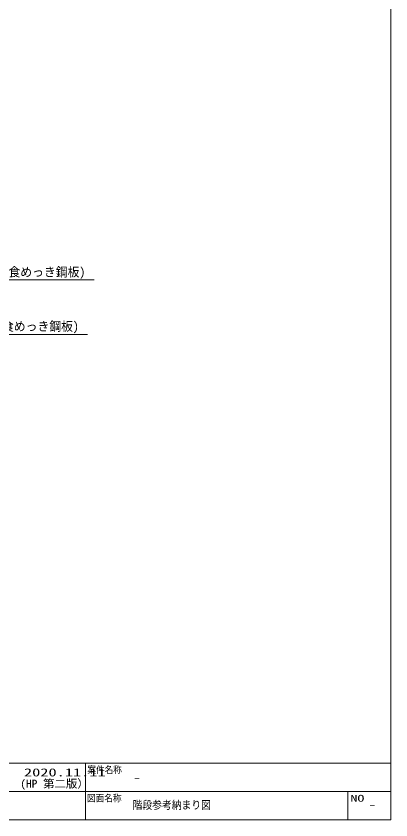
# Model space of a CAD drawing. Units: millimetres, scale not verified. Extents: x -829 to 829, y -160 to 161.
# Drawn here: x 742.9 to 828.7, y -160.5 to 23.5 of the extents above; entities that cross this region are included whole.
import ezdxf
from ezdxf.enums import TextEntityAlignment as Align

# ---------------------------------------------------------------- set-up
doc = ezdxf.new("R2010")
doc.units = ezdxf.units.MM
doc.header["$LTSCALE"] = 2
doc.layers.add('0-0_一般', color=4, linetype='Continuous', lineweight=9)
doc.layers.add('0-7_文字', color=4, linetype='Continuous', lineweight=9)
doc.styles.add('ＭＳ ゴシック', font='')
doc.styles.get('ＭＳ ゴシック').set_extended_font_data('MS Gothic')

msp = doc.modelspace()

# ---------------------------------------------------------------- linework, layer by layer
at = {"layer": '0-0_一般', "color": 7}
for p, q in [((758.728, -147.5), (758.728, -160.5)), ((703.728, -154), (758.728, -154)), ((758.728, -154), (828.728, -154)), ((818.838, -154), (818.838, -160.5))]:
    msp.add_line(p, q, dxfattribs=at)
at = {"layer": '0-0_一般', "color": 5}
for points in [[(428.728, 112.5), (828.728, 112.5), (828.728, -147.5), (428.728, -147.5)], [(428.728, -147.5), (828.728, -147.5), (828.728, -160.5), (428.728, -160.5)]]:
    msp.add_lwpolyline(points, close=True, dxfattribs=at)
at = {"layer": '0-7_文字'}
for p, q in [((718.073, -36.922), (760.723, -36.922)), ((716.59, -49.391), (759.24, -49.391))]:
    msp.add_line(p, q, dxfattribs=at)

# ---------------------------------------------------------------- texts
at = {"layer": '0-0_一般', "color": 7, "style": 'ＭＳ ゴシック'}
for s, height, width, p in [('2020.11.11', 1.833, 1.5, (744.673, -151.089)), ('(HP 第二版）', 1.828, 1.05, (743.815, -153.674)), ('-', 1.833, 1.5, (769.655, -152.223)), (' 階段参考納まり図', 1.828, 0.9, (768.431, -158.548)), ('NO', 1.567, 1.5, (819.45, -156.797)), ('-', 1.833, 1.5, (823.513, -158.491))]:
    msp.add_text(s, height=height, dxfattribs=dict(at, width=width)).set_placement(p, align=Align.BOTTOM_LEFT)
at = {"layer": '0-0_一般', "color": 2, "style": 'ＭＳ ゴシック', "width": 0.9}
for s, p in [('案件名称', (759.188, -150.266)), ('図面名称', (759.113, -156.766))]:
    msp.add_text(s, height=1.569, dxfattribs=at).set_placement(p, align=Align.BOTTOM_LEFT)
at = {"layer": '0-7_文字', "style": 'ＭＳ ゴシック', "width": 0.95}
for p in [(718.103, -36.759), (716.62, -49.193)]:
    msp.add_text('アイハット鋼(高耐食めっき鋼板)', height=2.09, dxfattribs=at).set_placement(p, align=Align.BOTTOM_LEFT)

doc.saveas('drawing.dxf')
